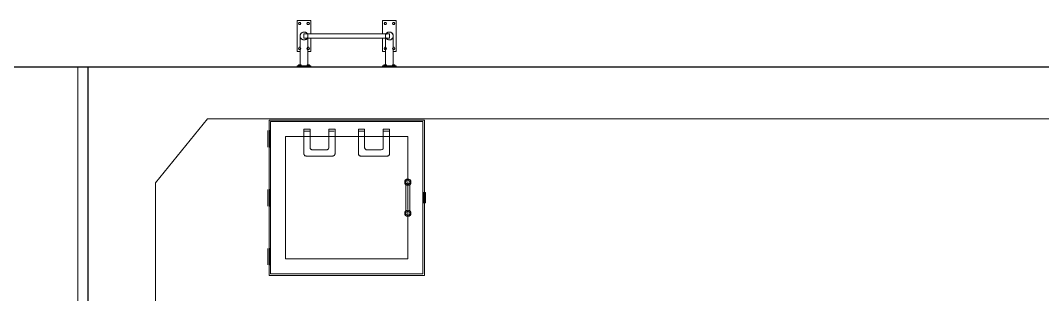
# Model space of a CAD drawing. Header units: millimetres. Extents: x 35540 to 832230, y -10956 to 416550.
# Drawn here: x 81822 to 86756, y 20358 to 21682 of the extents above; entities that cross this region are included whole.
import ezdxf

# ---------------------------------------------------------------- set-up
doc = ezdxf.new("R2010")
doc.units = ezdxf.units.MM
for name, color, linetype, lineweight in [('A-AREA-BNDY', 1, 'Continuous', 18), ('A-FLOR', 192, 'Continuous', 5), ('A-WALL', 113, 'Continuous', 5), ('I-FURN', 30, 'Continuous', 5)]:
    doc.layers.add(name, color=color, linetype=linetype, lineweight=lineweight)

# ---------------------------------------------------------------- blocks, each defined once
blk = doc.blocks.new('Walls 1 - Walls 1-3032194-G_F U_F_A_')
at = {"layer": 'A-WALL', "lineweight": 18}
for p, q in [((83158.3, 21457.5), (82149.3, 21457.5)), ((82149.3, 21457.5), (82149.3, 16147.5)), ((83172.4, 21457.5), (83158.3, 21457.5)), ((83223.3, 21457.5), (83209.1, 21457.5)), ((83570.3, 21457.5), (83223.3, 21457.5)), ((83584.4, 21457.5), (83570.3, 21457.5)), ((83635.3, 21457.5), (83621.1, 21457.5)), ((91689.3, 21457.5), (83635.3, 21457.5)), ((82474.3, 20897.5), (82724.3, 21207.5)), ((91214.3, 21207.5), (82724.3, 21207.5)), ((82474.3, 16647.5), (82474.3, 20897.5))]:
    blk.add_line(p, q, dxfattribs=at)
blk = doc.blocks.new('Walls 2 - Walls 2-3045088-G_F U_F_A_')
at = {"layer": 'A-WALL', "lineweight": 18}
for p in [(79039.3, 21457.5), (82099.3, 16147.5)]:
    blk.add_line(p, (82099.3, 21457.5), dxfattribs=at)
blk = doc.blocks.new('DLN_ Water Tank Cat Ladder_Low - DLN_ Water Tank Cat Ladder_Low-15029793-G_F U_F_A_')
at = {"layer": 'I-FURN'}
for p, q in [((-238.5, 225), (-238.5, 75)), ((-173.5, 225), (-238.5, 225)), ((-238.5, 225), (-173.5, 225)), ((-238.5, 75), (-238.5, 225)), ((-229.7, 215), (-232.6, 210)), ((-232.6, 210), (-229.7, 215)), ((-232.6, 210), (-229.7, 205)), ((-229.7, 205), (-232.6, 210)), ((-223.9, 215), (-229.7, 215)), ((-229.7, 215), (-223.9, 215)), ((-229.7, 205), (-223.9, 205)), ((-223.9, 205), (-229.7, 205)), ((-221, 210), (-223.9, 215)), ((-223.9, 215), (-221, 210)), ((-223.9, 205), (-221, 210)), ((-221, 210), (-223.9, 205)), ((-189.1, 215), (-192, 210)), ((-192, 210), (-189.1, 215)), ((-192, 210), (-189.1, 205)), ((-189.1, 205), (-192, 210)), ((-183.3, 215), (-189.1, 215)), ((-189.1, 215), (-183.3, 215)), ((-189.1, 205), (-183.3, 205)), ((-183.3, 205), (-189.1, 205)), ((-180.4, 210), (-183.3, 215)), ((-183.3, 215), (-180.4, 210)), ((-183.3, 205), (-180.4, 210)), ((-180.4, 210), (-183.3, 205)), ((-173.5, 158.5), (-173.5, 225)), ((-173.5, 225), (-173.5, 158.5)), ((173.5, 225), (173.5, 158.7)), ((238.5, 225), (173.5, 225)), ((173.5, 225), (238.5, 225)), ((173.5, 158.7), (173.5, 225)), ((183.3, 215), (180.4, 210)), ((180.4, 210), (183.3, 215)), ((180.4, 210), (183.3, 205)), ((183.3, 205), (180.4, 210)), ((189.1, 215), (183.3, 215)), ((183.3, 215), (189.1, 215)), ((183.3, 205), (189.1, 205)), ((189.1, 205), (183.3, 205)), ((192, 210), (189.1, 215)), ((189.1, 215), (192, 210)), ((189.1, 205), (192, 210)), ((192, 210), (189.1, 205)), ((223.9, 215), (221, 210)), ((221, 210), (223.9, 215)), ((221, 210), (223.9, 205)), ((223.9, 205), (221, 210)), ((229.7, 215), (223.9, 215)), ((223.9, 215), (229.7, 215)), ((223.9, 205), (229.7, 205)), ((229.7, 205), (223.9, 205)), ((232.6, 210), (229.7, 215)), ((229.7, 215), (232.6, 210)), ((229.7, 205), (232.6, 210)), ((232.6, 210), (229.7, 205)), ((238.5, 75), (238.5, 225)), ((238.5, 225), (238.5, 75)), ((206.5, 160), (-206.5, 160)), ((-206.5, 140), (-206.5, 160)), ((-206.5, 160), (-206.5, 157.1)), ((200.7, 160), (-206.5, 160)), ((-206.5, 152.6), (-206.5, 160)), ((-206.5, 160), (-206.5, 140)), ((200.7, 160), (-206.5, 160)), ((-206.5, 140), (-206.5, 160)), ((-206.5, 160), (-206.5, 159.7)), ((200.7, 160), (-206.5, 160)), ((-206.5, 147.4), (-206.5, 160)), ((-206.5, 160), (-206.5, 159.7)), ((200.7, 160), (-206.5, 160)), ((-206.5, 159.7), (-206.5, 160)), ((-206.5, 160), (-206.5, 159.7)), ((200.7, 160), (-206.5, 160)), ((-206.5, 159.7), (-206.5, 160)), ((-206.5, 160), (-206.5, 157.1)), ((200.7, 160), (-206.5, 160)), ((-206.5, 150), (-206.5, 160)), ((-206.5, 160), (-206.5, 140)), ((200.7, 160), (-206.5, 160)), ((-206.5, 147.4), (-206.5, 160)), ((-206.5, 160), (-206.5, 159.7)), ((200.7, 160), (-206.5, 160)), ((-206.5, 158.7), (-206.5, 160)), ((-206.5, 160), (-206.5, 147.4)), ((200.7, 160), (-206.5, 160)), ((-206.5, 140), (-206.5, 160)), ((-206.5, 160), (-206.5, 150)), ((-206.5, 159.7), (-206.5, 157.1)), ((-206.5, 159.7), (-206.5, 158.7)), ((-206.5, 158.7), (-206.5, 159.7)), ((-206.5, 159.7), (-206.5, 158.7)), ((-206.5, 155), (-206.5, 159.7)), ((-206.5, 159.7), (-206.5, 157.1)), ((-206.5, 158.7), (-206.5, 157.1)), ((-206.5, 157.1), (-206.5, 158.7)), ((-206.5, 158.7), (-206.5, 157.1)), ((-206.5, 152.6), (-206.5, 158.7)), ((-206.5, 157.1), (-206.5, 155)), ((-206.5, 157.1), (-206.5, 155)), ((-206.5, 157.1), (-206.5, 140)), ((-206.5, 155), (-206.5, 157.1)), ((-206.5, 157.1), (-206.5, 140)), ((-206.5, 157.1), (-206.5, 155)), ((-206.5, 157.1), (-206.5, 152.6)), ((-206.5, 155), (-206.5, 141.3)), ((-206.5, 155), (-206.5, 152.6)), ((-206.5, 152.6), (-206.5, 155)), ((-206.5, 145), (-206.5, 155)), ((-206.5, 155), (-206.5, 150)), ((-206.5, 140.3), (-206.5, 152.6)), ((-206.5, 152.6), (-206.5, 150)), ((-206.5, 147.4), (-206.5, 152.6)), ((-206.5, 152.6), (-206.5, 145)), ((-206.5, 150), (-206.5, 152.6)), ((-206.5, 150), (-206.5, 147.4)), ((-206.5, 150), (-206.5, 142.9)), ((-206.5, 147.4), (-206.5, 150)), ((-206.5, 147.4), (-206.5, 150)), ((-206.5, 150), (-206.5, 142.9)), ((206.5, 160), (200.7, 160)), ((206.5, 160), (200.7, 160)), ((206.5, 160), (200.7, 160)), ((206.5, 160), (200.7, 160)), ((206.5, 160), (200.7, 160)), ((206.5, 160), (200.7, 160)), ((206.5, 160), (200.7, 160)), ((206.5, 160), (200.7, 160)), ((206.5, 160), (200.7, 160)), ((206.5, 140), (206.5, 160)), ((206.5, 160), (206.5, 140)), ((206.5, 140), (206.5, 160)), ((206.5, 160), (206.5, 140)), ((206.5, 159.7), (206.5, 160)), ((206.5, 160), (206.5, 140)), ((206.5, 158.7), (206.5, 160)), ((206.5, 160), (206.5, 159.7)), ((206.5, 158.7), (206.5, 160)), ((206.5, 160), (206.5, 159.7)), ((206.5, 157.1), (206.5, 160)), ((206.5, 160), (206.5, 158.7)), ((206.5, 140), (206.5, 160)), ((206.5, 160), (206.5, 152.6)), ((206.5, 155), (206.5, 160)), ((206.5, 160), (206.5, 140)), ((206.5, 159.7), (206.5, 160)), ((206.5, 160), (206.5, 157.1)), ((206.5, 142.9), (206.5, 160)), ((206.5, 160), (206.5, 150)), ((206.5, 158.7), (206.5, 159.7)), ((206.5, 159.7), (206.5, 158.7)), ((206.5, 159.7), (206.5, 158.7)), ((206.5, 158.7), (206.5, 159.7)), ((206.5, 157.1), (206.5, 158.7)), ((206.5, 157.1), (206.5, 158.7)), ((206.5, 158.7), (206.5, 157.1)), ((206.5, 140), (206.5, 158.7)), ((206.5, 158.7), (206.5, 157.1)), ((206.5, 158.7), (206.5, 157.1)), ((206.5, 157.1), (206.5, 158.7)), ((206.5, 155), (206.5, 157.1)), ((206.5, 155), (206.5, 157.1)), ((206.5, 157.1), (206.5, 152.6)), ((206.5, 157.1), (206.5, 155)), ((206.5, 155), (206.5, 157.1)), ((206.5, 157.1), (206.5, 155)), ((206.5, 155), (206.5, 157.1)), ((206.5, 157.1), (206.5, 150)), ((206.5, 152.6), (206.5, 155)), ((206.5, 152.6), (206.5, 155)), ((206.5, 155), (206.5, 152.6)), ((206.5, 150), (206.5, 155)), ((206.5, 155), (206.5, 145)), ((206.5, 152.6), (206.5, 155)), ((206.5, 152.6), (206.5, 155)), ((206.5, 150), (206.5, 152.6)), ((206.5, 150), (206.5, 152.6)), ((206.5, 152.6), (206.5, 147.4)), ((206.5, 152.6), (206.5, 150)), ((206.5, 152.6), (206.5, 150)), ((206.5, 141.3), (206.5, 152.6)), ((206.5, 145), (206.5, 152.6)), ((206.5, 140), (206.5, 150)), ((206.5, 147.4), (206.5, 150)), ((206.5, 150), (206.5, 147.4)), ((206.5, 140), (206.5, 150)), ((206.5, 150), (206.5, 147.4)), ((206.5, 150), (206.5, 147.4)), ((206.5, 150), (206.5, 140)), ((-206.5, 147.4), (-206.5, 145)), ((-206.5, 142.9), (-206.5, 147.4)), ((-206.5, 142.9), (-206.5, 147.4)), ((-206.5, 140), (-206.5, 147.4)), ((-206.5, 142.9), (-206.5, 147.4)), ((-206.5, 145), (-206.5, 147.4)), ((-206.5, 147.4), (-206.5, 140)), ((-206.5, 145), (-206.5, 142.9)), ((-206.5, 142.9), (-206.5, 145)), ((-206.5, 145), (-206.5, 141.3)), ((-206.5, 142.9), (-206.5, 145)), ((-206.5, 142.9), (-206.5, 141.3)), ((-206.5, 140.3), (-206.5, 142.9)), ((-206.5, 140.3), (-206.5, 142.9)), ((-206.5, 141.3), (-206.5, 142.9)), ((-206.5, 142.9), (-206.5, 140)), ((-206.5, 141.3), (-206.5, 142.9)), ((-206.5, 141.3), (-206.5, 142.9)), ((-206.5, 142.9), (-206.5, 140.3)), ((-206.5, 141.3), (-206.5, 140)), ((-206.5, 141.3), (-206.5, 140.3)), ((-206.5, 140), (-206.5, 141.3)), ((-206.5, 140.3), (-206.5, 141.3)), ((-206.5, 141.3), (-206.5, 140)), ((-206.5, 140), (-206.5, 141.3)), ((-206.5, 140), (-206.5, 140.3)), ((-206.5, 140.3), (-206.5, 140)), ((-206.5, 140), (-206.5, 140.3)), ((-206.5, 140), (-206.5, 140.3)), ((-206.5, 140), (-206.5, 140.3)), ((-206.5, 140.3), (-206.5, 140)), ((-206.5, 140), (206.5, 140)), ((-206.5, 140), (206.5, 140)), ((-206.5, 140), (206.5, 140)), ((-206.5, 140), (206.5, 140)), ((-206.5, 140), (206.5, 140)), ((-206.5, 140), (206.5, 140)), ((-206.5, 140), (206.5, 140)), ((-206.5, 140), (206.5, 140)), ((-206.5, 140), (206.5, 140)), ((-206.5, 140), (206.5, 140)), ((-173.5, 75), (-173.5, 141.5)), ((-173.5, 141.5), (-173.5, 75)), ((173.5, 141.3), (173.5, 75)), ((173.5, 75), (173.5, 141.3)), ((206.5, 145), (206.5, 147.4)), ((206.5, 147.4), (206.5, 142.9)), ((206.5, 147.4), (206.5, 145)), ((206.5, 147.4), (206.5, 140)), ((206.5, 147.4), (206.5, 145)), ((206.5, 142.9), (206.5, 145)), ((206.5, 145), (206.5, 140.3)), ((206.5, 145), (206.5, 140)), ((206.5, 141.3), (206.5, 145)), ((206.5, 145), (206.5, 142.9)), ((206.5, 141.3), (206.5, 142.9)), ((206.5, 142.9), (206.5, 140.3)), ((206.5, 142.9), (206.5, 141.3)), ((206.5, 141.3), (206.5, 142.9)), ((206.5, 140), (206.5, 141.3)), ((206.5, 140), (206.5, 141.3)), ((206.5, 140.3), (206.5, 141.3)), ((206.5, 141.3), (206.5, 140)), ((206.5, 140), (206.5, 141.3)), ((206.5, 140.3), (206.5, 140)), ((206.5, 140.3), (206.5, 140)), ((206.5, 140), (206.5, 140.3)), ((-238.5, 75), (-224.4, 75)), ((-224.4, 75), (-238.5, 75)), ((-229.7, 95), (-232.6, 90)), ((-232.6, 90), (-229.7, 95)), ((-232.6, 90), (-229.7, 85)), ((-229.7, 85), (-232.6, 90)), ((-223.9, 95), (-229.7, 95)), ((-229.7, 95), (-223.9, 95)), ((-229.7, 85), (-223.9, 85)), ((-223.9, 85), (-229.7, 85)), ((-225, 75), (-225, 6)), ((-221, 90), (-223.9, 95)), ((-223.9, 95), (-221, 90)), ((-223.9, 85), (-221, 90)), ((-221, 90), (-223.9, 85)), ((-189.1, 95), (-192, 90)), ((-192, 90), (-189.1, 95)), ((-192, 90), (-189.1, 85)), ((-189.1, 85), (-192, 90)), ((-183.3, 95), (-189.1, 95)), ((-189.1, 95), (-183.3, 95)), ((-189.1, 85), (-183.3, 85)), ((-183.3, 85), (-189.1, 85)), ((-187.6, 75), (-173.5, 75)), ((-173.5, 75), (-187.6, 75)), ((-187, 6), (-187, 75)), ((-180.4, 90), (-183.3, 95)), ((-183.3, 95), (-180.4, 90)), ((-183.3, 85), (-180.4, 90)), ((-180.4, 90), (-183.3, 85)), ((173.5, 75), (187.6, 75)), ((187.6, 75), (173.5, 75)), ((183.3, 95), (180.4, 90)), ((180.4, 90), (183.3, 95)), ((180.4, 90), (183.3, 85)), ((183.3, 85), (180.4, 90)), ((189.1, 95), (183.3, 95)), ((183.3, 95), (189.1, 95)), ((183.3, 85), (189.1, 85)), ((189.1, 85), (183.3, 85)), ((187, 75), (187, 6)), ((192, 90), (189.1, 95)), ((189.1, 95), (192, 90)), ((189.1, 85), (192, 90)), ((192, 90), (189.1, 85)), ((223.9, 95), (221, 90)), ((221, 90), (223.9, 95)), ((221, 90), (223.9, 85)), ((223.9, 85), (221, 90)), ((229.7, 95), (223.9, 95)), ((223.9, 95), (229.7, 95)), ((223.9, 85), (229.7, 85)), ((229.7, 85), (223.9, 85)), ((224.4, 75), (238.5, 75)), ((238.5, 75), (224.4, 75)), ((225, 6), (225, 75)), ((232.6, 90), (229.7, 95)), ((229.7, 95), (232.6, 90)), ((229.7, 85), (232.6, 90)), ((232.6, 90), (229.7, 85)), ((-224.2, 6), (-238.5, 6)), ((-238.5, 6), (-173.5, 6)), ((-238.5, 6), (-238.5, 0)), ((-238.5, 6), (-238.5, 0)), ((-173.5, 0), (-238.5, 0)), ((-238.5, 0), (-224.4, 0)), ((-229.2, 10), (-232.1, 10)), ((-232.1, 10), (-229.2, 10)), ((-229.2, 10), (-232.1, 10)), ((-232.1, 10), (-229.2, 10)), ((-232.1, 6), (-232.1, 10)), ((-232.1, 6), (-232.1, 10)), ((-229.2, 6), (-232.1, 6)), ((-232.1, 6), (-229.2, 6)), ((-229.2, 6), (-232.1, 6)), ((-232.1, 6), (-229.2, 6)), ((-223.4, 10), (-229.2, 10)), ((-229.2, 10), (-223.4, 10)), ((-223.4, 10), (-229.2, 10)), ((-229.2, 10), (-223.4, 10)), ((-229.2, 6), (-229.2, 10)), ((-229.2, 6), (-229.2, 10)), ((-229.2, 6), (-229.2, 10)), ((-229.2, 6), (-229.2, 10)), ((-223.4, 6), (-229.2, 6)), ((-229.2, 6), (-223.4, 6)), ((-223.4, 6), (-229.2, 6)), ((-229.2, 6), (-223.4, 6)), ((-225, 6), (-224.4, 6)), ((-187, 6), (-225, 6)), ((-225, 6), (-225, 0)), ((-225, 0), (-187, 0)), ((-224.4, 0), (-225, 0)), ((-224.4, 6), (-210.9, 6)), ((-222.5, 0), (-224.4, 0)), ((-224.4, 0), (-222.5, 0)), ((-206, 0), (-224.4, 0)), ((-223.4, 10), (-220.5, 10)), ((-220.5, 10), (-223.4, 10)), ((-223.4, 10), (-220.5, 10)), ((-220.5, 10), (-223.4, 10)), ((-223.4, 10), (-223.4, 6)), ((-223.4, 6), (-223.4, 10)), ((-223.4, 10), (-223.4, 6)), ((-223.4, 6), (-223.4, 10)), ((-223.4, 6), (-220.5, 6)), ((-220.5, 6), (-223.4, 6)), ((-223.4, 6), (-220.5, 6)), ((-220.5, 6), (-223.4, 6)), ((-219.4, 0), (-222.5, 0)), ((-222.5, 0), (-219.4, 0)), ((-220.5, 6), (-220.5, 10)), ((-220.5, 6), (-220.5, 10)), ((-206, 0), (-219.4, 0)), ((-219.4, 0), (-215.5, 0)), ((-215.5, 0), (-210.9, 0)), ((-210.9, 6), (-187.6, 6)), ((-210.9, 0), (-206, 0)), ((-192.6, 0), (-206, 0)), ((-206, 0), (-196.5, 0)), ((-187.6, 0), (-206, 0)), ((-196.5, 0), (-189.5, 0)), ((-189.5, 0), (-192.6, 0)), ((-188.6, 10), (-191.5, 10)), ((-191.5, 10), (-188.6, 10)), ((-188.6, 10), (-191.5, 10)), ((-191.5, 10), (-188.6, 10)), ((-191.5, 6), (-191.5, 10)), ((-191.5, 6), (-191.5, 10)), ((-188.6, 6), (-191.5, 6)), ((-191.5, 6), (-188.6, 6)), ((-188.6, 6), (-191.5, 6)), ((-191.5, 6), (-188.6, 6)), ((-187.6, 0), (-189.5, 0)), ((-189.5, 0), (-187.6, 0)), ((-188.6, 10), (-182.8, 10)), ((-182.8, 10), (-188.6, 10)), ((-188.6, 10), (-182.8, 10)), ((-182.8, 10), (-188.6, 10)), ((-188.6, 10), (-188.6, 6)), ((-188.6, 6), (-188.6, 10)), ((-188.6, 10), (-188.6, 6)), ((-188.6, 6), (-188.6, 10)), ((-188.6, 6), (-182.8, 6)), ((-182.8, 6), (-188.6, 6)), ((-188.6, 6), (-182.8, 6)), ((-182.8, 6), (-188.6, 6)), ((-187.6, 6), (-187, 6)), ((-173.5, 6), (-187.6, 6)), ((-187, 0), (-187.6, 0)), ((-187.6, 0), (-173.5, 0)), ((-187, 0), (-187, 6)), ((-182.8, 10), (-179.9, 10)), ((-179.9, 10), (-182.8, 10)), ((-182.8, 10), (-179.9, 10)), ((-179.9, 10), (-182.8, 10)), ((-182.8, 6), (-182.8, 10)), ((-182.8, 6), (-182.8, 10)), ((-182.8, 6), (-182.8, 10)), ((-182.8, 6), (-182.8, 10)), ((-182.8, 6), (-179.9, 6)), ((-179.9, 6), (-182.8, 6)), ((-182.8, 6), (-179.9, 6)), ((-179.9, 6), (-182.8, 6)), ((-179.9, 6), (-179.9, 10)), ((-179.9, 6), (-179.9, 10)), ((-173.5, 0), (-173.5, 6)), ((-173.5, 6), (-173.5, 0)), ((187.8, 6), (173.5, 6)), ((173.5, 6), (238.5, 6)), ((173.5, 6), (173.5, 0)), ((173.5, 6), (173.5, 0)), ((238.5, 0), (173.5, 0)), ((173.5, 0), (187.6, 0)), ((182.8, 10), (179.9, 10)), ((179.9, 10), (182.8, 10)), ((182.8, 10), (179.9, 10)), ((179.9, 10), (182.8, 10)), ((179.9, 10), (179.9, 6)), ((179.9, 10), (179.9, 6)), ((182.8, 6), (179.9, 6)), ((179.9, 6), (182.8, 6)), ((182.8, 6), (179.9, 6)), ((179.9, 6), (182.8, 6)), ((188.6, 10), (182.8, 10)), ((182.8, 10), (188.6, 10)), ((188.6, 10), (182.8, 10)), ((182.8, 10), (188.6, 10)), ((182.8, 10), (182.8, 6)), ((182.8, 10), (182.8, 6)), ((182.8, 10), (182.8, 6)), ((182.8, 10), (182.8, 6)), ((188.6, 6), (182.8, 6)), ((182.8, 6), (188.6, 6)), ((188.6, 6), (182.8, 6)), ((182.8, 6), (188.6, 6)), ((187, 6), (187.6, 6)), ((225, 6), (187, 6)), ((187, 6), (187, 0)), ((187, 0), (225, 0)), ((187.6, 0), (187, 0)), ((187.6, 6), (210.9, 6)), ((189.5, 0), (187.6, 0)), ((187.6, 0), (201.1, 0)), ((206, 0), (187.6, 0)), ((188.6, 10), (191.5, 10)), ((191.5, 10), (188.6, 10)), ((188.6, 10), (191.5, 10)), ((191.5, 10), (188.6, 10)), ((188.6, 10), (188.6, 6)), ((188.6, 6), (188.6, 10)), ((188.6, 10), (188.6, 6)), ((188.6, 6), (188.6, 10)), ((188.6, 6), (191.5, 6)), ((191.5, 6), (188.6, 6)), ((188.6, 6), (191.5, 6)), ((191.5, 6), (188.6, 6)), ((219.4, 0), (189.5, 0)), ((191.5, 10), (191.5, 6)), ((191.5, 10), (191.5, 6)), ((201.1, 0), (206, 0)), ((206, 0), (224.4, 0)), ((224.4, 0), (206, 0)), ((210.9, 6), (222.5, 6)), ((224.4, 0), (219.4, 0)), ((223.4, 10), (220.5, 10)), ((220.5, 10), (223.4, 10)), ((223.4, 10), (220.5, 10)), ((220.5, 10), (223.4, 10)), ((220.5, 10), (220.5, 6)), ((220.5, 10), (220.5, 6)), ((223.4, 6), (220.5, 6)), ((220.5, 6), (223.4, 6)), ((223.4, 6), (220.5, 6)), ((220.5, 6), (223.4, 6)), ((222.5, 6), (224.4, 6)), ((223.4, 10), (229.2, 10)), ((229.2, 10), (223.4, 10)), ((223.4, 10), (229.2, 10)), ((229.2, 10), (223.4, 10)), ((223.4, 10), (223.4, 6)), ((223.4, 6), (223.4, 10)), ((223.4, 10), (223.4, 6)), ((223.4, 6), (223.4, 10)), ((223.4, 6), (229.2, 6)), ((229.2, 6), (223.4, 6)), ((223.4, 6), (229.2, 6)), ((229.2, 6), (223.4, 6)), ((224.4, 6), (225, 6)), ((238.5, 6), (224.4, 6)), ((225, 0), (224.4, 0)), ((224.4, 0), (238.5, 0)), ((225, 0), (225, 6)), ((229.2, 10), (232.1, 10)), ((232.1, 10), (229.2, 10)), ((229.2, 10), (232.1, 10)), ((232.1, 10), (229.2, 10)), ((229.2, 10), (229.2, 6)), ((229.2, 10), (229.2, 6)), ((229.2, 10), (229.2, 6)), ((229.2, 10), (229.2, 6)), ((229.2, 6), (232.1, 6)), ((232.1, 6), (229.2, 6)), ((229.2, 6), (232.1, 6)), ((232.1, 6), (229.2, 6)), ((232.1, 10), (232.1, 6)), ((232.1, 10), (232.1, 6)), ((238.5, 0), (238.5, 6)), ((238.5, 6), (238.5, 0)), ((-375, -1006.5), (-375, -256.5)), ((-375, -256.5), (-375, -1006.5)), ((-375, -256.5), (375, -256.5)), ((-375, -256.5), (375, -256.5)), ((-375, -1006.5), (-375, -256.5)), ((375, -256.5), (-375, -256.5)), ((-375, -256.5), (-375, -1006.5)), ((375, -256.5), (-375, -256.5)), ((-368.2, -999.7), (-368.2, -263.3)), ((-368.2, -263.3), (368.2, -263.3)), ((-368.2, -999.7), (-368.2, -263.3)), ((368.2, -263.3), (-368.2, -263.3)), ((368.2, -263.3), (368.2, -999.7)), ((368.2, -263.3), (368.2, -999.7)), ((375, -256.5), (375, -606.5)), ((375, -606.5), (375, -256.5)), ((375, -256.5), (375, -606.5)), ((375, -606.5), (375, -256.5)), ((-380, -306.5), (-380, -386.5)), ((-375, -306.5), (-370, -306.5)), ((-370, -306.5), (-375, -306.5)), ((-375, -386.5), (-375, -306.5)), ((-375, -306.5), (-375, -386.5)), ((-370, -386.5), (-370, -306.5)), ((-370, -306.5), (-370, -386.5)), ((-295, -336.5), (-295, -926.5)), ((295, -336.5), (-295, -336.5)), ((-295, -336.5), (-295, -926.5)), ((295, -336.5), (-295, -336.5)), ((-295, -926.5), (-295, -336.5)), ((-295, -336.5), (295, -336.5)), ((-295, -336.5), (-295, -926.5)), ((295, -336.5), (-295, -336.5)), ((-176.5, -300), (-206.5, -300)), ((-206.5, -300), (-206.5, -335.6)), ((-206.5, -300), (-206.5, -310)), ((-176.5, -300), (-206.5, -300)), ((-176.5, -300), (-206.5, -300)), ((-206.5, -300), (-206.5, -335.6)), ((-206.5, -300), (-206.5, -310)), ((-176.5, -300), (-206.5, -300)), ((-176.5, -300), (-206.5, -300)), ((-206.5, -300), (-206.5, -335.6)), ((-206.5, -300), (-206.5, -310)), ((-176.5, -300), (-206.5, -300)), ((-176.5, -300), (-206.5, -300)), ((-206.5, -300), (-206.5, -335.6)), ((-206.5, -300), (-206.5, -310)), ((-176.5, -300), (-206.5, -300)), ((-176.5, -300), (-206.5, -300)), ((-206.5, -300), (-206.5, -335.6)), ((-206.5, -300), (-206.5, -310)), ((-176.5, -300), (-206.5, -300)), ((-206.5, -310), (-206.5, -310.3)), ((-206.5, -310), (-206.5, -310.3)), ((-206.5, -310), (-206.5, -310.3)), ((-206.5, -310), (-206.5, -310.3)), ((-206.5, -310), (-206.5, -310.3)), ((-206.5, -310.3), (-206.5, -311.3)), ((-206.5, -310.3), (-206.5, -311.3)), ((-206.5, -310.3), (-206.5, -311.3)), ((-206.5, -310.3), (-206.5, -311.3)), ((-206.5, -310.3), (-206.5, -317.4)), ((-206.5, -311.3), (-206.5, -312.9)), ((-206.5, -311.3), (-206.5, -312.9)), ((-206.5, -311.3), (-206.5, -312.9)), ((-206.5, -311.3), (-206.5, -312.9)), ((-206.5, -312.9), (-206.5, -315)), ((-206.5, -312.9), (-206.5, -315)), ((-206.5, -312.9), (-206.5, -315)), ((-206.5, -312.9), (-206.5, -315)), ((-206.5, -315), (-206.5, -317.4)), ((-206.5, -315), (-206.5, -317.4)), ((-206.5, -315), (-206.5, -317.4)), ((-206.5, -315), (-206.5, -320)), ((-206.5, -317.4), (-206.5, -320)), ((-206.5, -317.4), (-206.5, -320)), ((-206.5, -317.4), (-206.5, -320)), ((-206.5, -317.4), (-206.5, -320)), ((-206.5, -335.6), (-206.5, -320)), ((-206.5, -335.6), (-206.5, -320)), ((-206.5, -335.6), (-206.5, -320)), ((-206.5, -335.6), (-206.5, -320)), ((-206.5, -335.6), (-206.5, -320)), ((-206.5, -336.5), (-206.5, -420)), ((-206.5, -420), (-206.5, -336.5)), ((-206.5, -336.5), (-206.5, -420)), ((-206.5, -420), (-206.5, -336.5)), ((-206.5, -336.5), (-206.5, -420)), ((-206.5, -420), (-206.5, -336.5)), ((-206.5, -336.5), (-206.5, -420)), ((-206.5, -420), (-206.5, -336.5)), ((-206.5, -336.5), (-206.5, -420)), ((-206.5, -420), (-206.5, -336.5)), ((-176.5, -310), (-203.2, -310)), ((-176.5, -310), (-203.2, -310)), ((-176.5, -310), (-203.2, -310)), ((-176.5, -310), (-203.2, -310)), ((-176.5, -310), (-203.2, -310)), ((-176.5, -335.6), (-176.5, -300)), ((-176.5, -310), (-176.5, -300)), ((-176.5, -335.6), (-176.5, -300)), ((-176.5, -310), (-176.5, -300)), ((-176.5, -335.6), (-176.5, -300)), ((-176.5, -310), (-176.5, -300)), ((-176.5, -335.6), (-176.5, -300)), ((-176.5, -310), (-176.5, -300)), ((-176.5, -335.6), (-176.5, -300)), ((-176.5, -310), (-176.5, -300)), ((-176.5, -310.3), (-176.5, -310)), ((-176.5, -310.3), (-176.5, -310)), ((-176.5, -310.3), (-176.5, -310)), ((-176.5, -310.3), (-176.5, -310)), ((-176.5, -310.3), (-176.5, -310)), ((-176.5, -311.3), (-176.5, -310.3)), ((-176.5, -311.3), (-176.5, -310.3)), ((-176.5, -311.3), (-176.5, -310.3)), ((-176.5, -311.3), (-176.5, -310.3)), ((-176.5, -311.3), (-176.5, -310.3)), ((-176.5, -312.9), (-176.5, -311.3)), ((-176.5, -315), (-176.5, -311.3)), ((-176.5, -315), (-176.5, -311.3)), ((-176.5, -312.9), (-176.5, -311.3)), ((-176.5, -315), (-176.5, -311.3)), ((-176.5, -315), (-176.5, -312.9)), ((-176.5, -315), (-176.5, -312.9)), ((-176.5, -317.4), (-176.5, -315)), ((-176.5, -317.4), (-176.5, -315)), ((-176.5, -317.4), (-176.5, -315)), ((-176.5, -320), (-176.5, -315)), ((-176.5, -320), (-176.5, -315)), ((-176.5, -320), (-176.5, -317.4)), ((-176.5, -320), (-176.5, -317.4)), ((-176.5, -320), (-176.5, -317.4)), ((-176.5, -320), (-176.5, -335.6)), ((-176.5, -320), (-176.5, -335.6)), ((-176.5, -320), (-176.5, -335.6)), ((-176.5, -320), (-176.5, -335.6)), ((-176.5, -320), (-176.5, -335.6)), ((-176.5, -390), (-176.5, -336.5)), ((-176.5, -336.5), (-176.5, -390)), ((-176.5, -390), (-176.5, -336.5)), ((-176.5, -336.5), (-176.5, -390)), ((-176.5, -390), (-176.5, -336.5)), ((-176.5, -336.5), (-176.5, -390)), ((-176.5, -390), (-176.5, -336.5)), ((-176.5, -336.5), (-176.5, -390)), ((-176.5, -390), (-176.5, -336.5)), ((-176.5, -336.5), (-176.5, -390)), ((-56.5, -300), (-86.5, -300)), ((-86.5, -300), (-86.5, -335.6)), ((-86.5, -300), (-86.5, -310)), ((-56.5, -300), (-86.5, -300)), ((-56.5, -300), (-86.5, -300)), ((-86.5, -300), (-86.5, -335.6)), ((-86.5, -300), (-86.5, -310)), ((-56.5, -300), (-86.5, -300)), ((-56.5, -300), (-86.5, -300)), ((-86.5, -300), (-86.5, -335.6)), ((-86.5, -300), (-86.5, -310)), ((-56.5, -300), (-86.5, -300)), ((-56.5, -300), (-86.5, -300)), ((-86.5, -300), (-86.5, -335.6)), ((-86.5, -300), (-86.5, -310)), ((-56.5, -300), (-86.5, -300)), ((-56.5, -300), (-86.5, -300)), ((-86.5, -300), (-86.5, -335.6)), ((-86.5, -300), (-86.5, -310)), ((-56.5, -300), (-86.5, -300)), ((-86.5, -310), (-86.5, -311.3)), ((-59.8, -310), (-86.5, -310)), ((-86.5, -310), (-86.5, -311.3)), ((-59.8, -310), (-86.5, -310)), ((-86.5, -310), (-86.5, -310.3)), ((-59.8, -310), (-86.5, -310)), ((-86.5, -310), (-86.5, -311.3)), ((-59.8, -310), (-86.5, -310)), ((-86.5, -310), (-86.5, -310.3)), ((-59.8, -310), (-86.5, -310)), ((-86.5, -310.3), (-86.5, -311.3)), ((-86.5, -310.3), (-86.5, -311.3)), ((-86.5, -311.3), (-86.5, -312.9)), ((-86.5, -311.3), (-86.5, -320)), ((-86.5, -311.3), (-86.5, -312.9)), ((-86.5, -311.3), (-86.5, -312.9)), ((-86.5, -311.3), (-86.5, -315)), ((-86.5, -312.9), (-86.5, -315)), ((-86.5, -312.9), (-86.5, -317.4)), ((-86.5, -312.9), (-86.5, -320)), ((-86.5, -315), (-86.5, -317.4)), ((-86.5, -315), (-86.5, -317.4)), ((-86.5, -317.4), (-86.5, -320)), ((-86.5, -317.4), (-86.5, -320)), ((-86.5, -317.4), (-86.5, -320)), ((-86.5, -335.6), (-86.5, -320)), ((-86.5, -335.6), (-86.5, -320)), ((-86.5, -335.6), (-86.5, -320)), ((-86.5, -335.6), (-86.5, -320)), ((-86.5, -335.6), (-86.5, -320)), ((-86.5, -336.5), (-86.5, -390)), ((-86.5, -390), (-86.5, -336.5)), ((-86.5, -336.5), (-86.5, -390)), ((-86.5, -390), (-86.5, -336.5)), ((-86.5, -336.5), (-86.5, -390)), ((-86.5, -390), (-86.5, -336.5)), ((-86.5, -336.5), (-86.5, -390)), ((-86.5, -390), (-86.5, -336.5)), ((-86.5, -336.5), (-86.5, -390)), ((-86.5, -390), (-86.5, -336.5)), ((-56.5, -335.6), (-56.5, -300)), ((-56.5, -310), (-56.5, -300)), ((-56.5, -335.6), (-56.5, -300)), ((-56.5, -310), (-56.5, -300)), ((-56.5, -335.6), (-56.5, -300)), ((-56.5, -310), (-56.5, -300)), ((-56.5, -335.6), (-56.5, -300)), ((-56.5, -310), (-56.5, -300)), ((-56.5, -335.6), (-56.5, -300)), ((-56.5, -310), (-56.5, -300)), ((-56.5, -310.3), (-56.5, -310)), ((-56.5, -310.3), (-56.5, -310)), ((-56.5, -312.9), (-56.5, -310)), ((-56.5, -310.3), (-56.5, -310)), ((-56.5, -310.3), (-56.5, -310)), ((-56.5, -311.3), (-56.5, -310.3)), ((-56.5, -311.3), (-56.5, -310.3)), ((-56.5, -320), (-56.5, -310.3)), ((-56.5, -311.3), (-56.5, -310.3)), ((-56.5, -312.9), (-56.5, -311.3)), ((-56.5, -320), (-56.5, -311.3)), ((-56.5, -312.9), (-56.5, -311.3)), ((-56.5, -315), (-56.5, -312.9)), ((-56.5, -320), (-56.5, -312.9)), ((-56.5, -315), (-56.5, -312.9)), ((-56.5, -317.4), (-56.5, -315)), ((-56.5, -320), (-56.5, -315)), ((-56.5, -320), (-56.5, -317.4)), ((-56.5, -320), (-56.5, -335.6)), ((-56.5, -320), (-56.5, -335.6)), ((-56.5, -320), (-56.5, -335.6)), ((-56.5, -320), (-56.5, -335.6)), ((-56.5, -320), (-56.5, -335.6)), ((-56.5, -420), (-56.5, -336.5)), ((-56.5, -336.5), (-56.5, -420)), ((-56.5, -420), (-56.5, -336.5)), ((-56.5, -336.5), (-56.5, -420)), ((-56.5, -420), (-56.5, -336.5)), ((-56.5, -336.5), (-56.5, -420)), ((-56.5, -420), (-56.5, -336.5)), ((-56.5, -336.5), (-56.5, -420)), ((-56.5, -420), (-56.5, -336.5)), ((-56.5, -336.5), (-56.5, -420)), ((86.5, -300), (56.5, -300)), ((56.5, -300), (56.5, -335.6)), ((56.5, -300), (56.5, -308)), ((86.5, -300), (56.5, -300)), ((86.5, -300), (56.5, -300)), ((56.5, -300), (56.5, -335.6)), ((56.5, -300), (56.5, -308)), ((86.5, -300), (56.5, -300)), ((86.5, -300), (56.5, -300)), ((56.5, -300), (56.5, -335.6)), ((56.5, -300), (56.5, -308)), ((86.5, -300), (56.5, -300)), ((86.5, -300), (56.5, -300)), ((56.5, -300), (56.5, -335.6)), ((56.5, -300), (56.5, -308)), ((86.5, -300), (56.5, -300)), ((86.5, -300), (56.5, -300)), ((56.5, -300), (56.5, -335.6)), ((56.5, -300), (56.5, -308)), ((86.5, -300), (56.5, -300)), ((56.5, -310), (56.5, -310.3)), ((56.5, -310), (56.5, -310.3)), ((56.5, -310), (56.5, -320)), ((56.5, -310), (56.5, -310.3)), ((56.5, -310), (56.5, -310.3)), ((56.5, -310.3), (56.5, -311.3)), ((56.5, -310.3), (56.5, -312.9)), ((56.5, -310.3), (56.5, -312.9)), ((56.5, -310.3), (56.5, -311.3)), ((56.5, -311.3), (56.5, -312.9)), ((56.5, -311.3), (56.5, -312.9)), ((56.5, -312.9), (56.5, -320)), ((56.5, -312.9), (56.5, -315)), ((56.5, -312.9), (56.5, -315)), ((56.5, -312.9), (56.5, -317.4)), ((56.5, -315), (56.5, -317.4)), ((56.5, -315), (56.5, -320)), ((56.5, -317.4), (56.5, -320)), ((56.5, -317.4), (56.5, -320)), ((56.5, -335.6), (56.5, -320)), ((56.5, -335.6), (56.5, -320)), ((56.5, -335.6), (56.5, -320)), ((56.5, -335.6), (56.5, -320)), ((56.5, -335.6), (56.5, -320)), ((56.5, -336.5), (56.5, -420)), ((56.5, -420), (56.5, -336.5)), ((56.5, -336.5), (56.5, -420)), ((56.5, -420), (56.5, -336.5)), ((56.5, -336.5), (56.5, -420)), ((56.5, -420), (56.5, -336.5)), ((56.5, -336.5), (56.5, -420)), ((56.5, -420), (56.5, -336.5)), ((56.5, -336.5), (56.5, -420)), ((56.5, -420), (56.5, -336.5)), ((86.5, -310), (59.8, -310)), ((86.5, -310), (59.8, -310)), ((86.5, -310), (59.8, -310)), ((86.5, -310), (59.8, -310)), ((86.5, -310), (59.8, -310)), ((86.5, -335.6), (86.5, -300)), ((86.5, -310), (86.5, -300)), ((86.5, -335.6), (86.5, -300)), ((86.5, -310), (86.5, -300)), ((86.5, -335.6), (86.5, -300)), ((86.5, -310), (86.5, -300)), ((86.5, -335.6), (86.5, -300)), ((86.5, -310), (86.5, -300)), ((86.5, -335.6), (86.5, -300)), ((86.5, -310), (86.5, -300)), ((86.5, -310.3), (86.5, -310)), ((86.5, -311.3), (86.5, -310)), ((86.5, -312.9), (86.5, -310)), ((86.5, -311.3), (86.5, -310)), ((86.5, -310.3), (86.5, -310)), ((86.5, -320), (86.5, -310.3)), ((86.5, -311.3), (86.5, -310.3)), ((86.5, -320), (86.5, -311.3)), ((86.5, -312.9), (86.5, -311.3)), ((86.5, -315), (86.5, -311.3)), ((86.5, -320), (86.5, -312.9)), ((86.5, -315), (86.5, -312.9)), ((86.5, -320), (86.5, -315)), ((86.5, -317.4), (86.5, -315)), ((86.5, -320), (86.5, -317.4)), ((86.5, -320), (86.5, -335.6)), ((86.5, -320), (86.5, -335.6)), ((86.5, -320), (86.5, -335.6)), ((86.5, -320), (86.5, -335.6)), ((86.5, -320), (86.5, -335.6)), ((86.5, -390), (86.5, -336.5)), ((86.5, -336.5), (86.5, -390)), ((86.5, -390), (86.5, -336.5)), ((86.5, -336.5), (86.5, -390)), ((86.5, -390), (86.5, -336.5)), ((86.5, -336.5), (86.5, -390)), ((86.5, -390), (86.5, -336.5)), ((86.5, -336.5), (86.5, -390)), ((86.5, -390), (86.5, -336.5)), ((86.5, -336.5), (86.5, -390)), ((206.5, -300), (176.5, -300)), ((176.5, -300), (176.5, -335.6)), ((176.5, -300), (176.5, -310)), ((206.5, -300), (176.5, -300)), ((206.5, -300), (176.5, -300)), ((176.5, -300), (176.5, -335.6)), ((176.5, -300), (176.5, -310)), ((206.5, -300), (176.5, -300)), ((206.5, -300), (176.5, -300)), ((176.5, -300), (176.5, -335.6)), ((176.5, -300), (176.5, -310)), ((206.5, -300), (176.5, -300)), ((206.5, -300), (176.5, -300)), ((176.5, -300), (176.5, -335.6)), ((176.5, -300), (176.5, -310)), ((206.5, -300), (176.5, -300)), ((206.5, -300), (176.5, -300)), ((176.5, -300), (176.5, -335.6)), ((176.5, -300), (176.5, -310)), ((206.5, -300), (176.5, -300)), ((176.5, -310), (176.5, -310.3)), ((206.5, -310), (176.5, -310)), ((176.5, -310), (176.5, -320)), ((206.5, -310), (176.5, -310)), ((176.5, -310), (176.5, -310.3)), ((206.5, -310), (176.5, -310)), ((176.5, -310), (176.5, -310.3)), ((206.5, -310), (176.5, -310)), ((176.5, -310), (176.5, -310.3)), ((206.5, -310), (176.5, -310)), ((176.5, -310.3), (176.5, -312.9)), ((176.5, -310.3), (176.5, -320)), ((176.5, -310.3), (176.5, -311.3)), ((176.5, -310.3), (176.5, -311.3)), ((176.5, -311.3), (176.5, -312.9)), ((176.5, -311.3), (176.5, -317.4)), ((176.5, -312.9), (176.5, -315)), ((176.5, -312.9), (176.5, -317.4)), ((176.5, -315), (176.5, -317.4)), ((176.5, -317.4), (176.5, -320)), ((176.5, -317.4), (176.5, -320)), ((176.5, -317.4), (176.5, -320)), ((176.5, -335.6), (176.5, -322.4)), ((176.5, -335.6), (176.5, -322.4)), ((176.5, -335.6), (176.5, -322.4)), ((176.5, -335.6), (176.5, -322.4)), ((176.5, -335.6), (176.5, -322.4)), ((176.5, -336.5), (176.5, -390)), ((176.5, -390), (176.5, -336.5)), ((176.5, -336.5), (176.5, -390)), ((176.5, -390), (176.5, -336.5)), ((176.5, -336.5), (176.5, -390)), ((176.5, -390), (176.5, -336.5)), ((176.5, -336.5), (176.5, -390)), ((176.5, -390), (176.5, -336.5)), ((176.5, -336.5), (176.5, -390)), ((176.5, -390), (176.5, -336.5)), ((206.5, -335.6), (206.5, -300)), ((206.5, -310), (206.5, -300)), ((206.5, -335.6), (206.5, -300)), ((206.5, -310), (206.5, -300)), ((206.5, -335.6), (206.5, -300)), ((206.5, -310), (206.5, -300)), ((206.5, -335.6), (206.5, -300)), ((206.5, -310), (206.5, -300)), ((206.5, -335.6), (206.5, -300)), ((206.5, -310), (206.5, -300)), ((206.5, -311.3), (206.5, -310)), ((206.5, -312.9), (206.5, -310)), ((206.5, -320), (206.5, -310)), ((206.5, -311.3), (206.5, -310)), ((206.5, -315), (206.5, -310)), ((206.5, -315), (206.5, -311.3)), ((206.5, -312.9), (206.5, -311.3)), ((206.5, -320), (206.5, -312.9)), ((206.5, -315), (206.5, -312.9)), ((206.5, -317.4), (206.5, -315)), ((206.5, -317.4), (206.5, -315)), ((206.5, -320), (206.5, -315)), ((206.5, -320), (206.5, -317.4)), ((206.5, -320), (206.5, -317.4)), ((206.5, -320), (206.5, -335.6)), ((206.5, -320), (206.5, -335.6)), ((206.5, -320), (206.5, -335.6)), ((206.5, -320), (206.5, -335.6)), ((206.5, -320), (206.5, -335.6)), ((206.5, -420), (206.5, -336.5)), ((206.5, -336.5), (206.5, -420)), ((206.5, -420), (206.5, -336.5)), ((206.5, -336.5), (206.5, -420)), ((206.5, -420), (206.5, -336.5)), ((206.5, -336.5), (206.5, -420)), ((206.5, -420), (206.5, -336.5)), ((206.5, -336.5), (206.5, -420)), ((206.5, -420), (206.5, -336.5)), ((206.5, -336.5), (206.5, -420)), ((295, -547.3), (295, -336.5)), ((295, -547.3), (295, -336.5)), ((295, -336.5), (295, -547.3)), ((295, -547.3), (295, -336.5)), ((-375, -386.5), (-370, -386.5)), ((-370, -386.5), (-375, -386.5)), ((-196.5, -430), (-66.5, -430)), ((-66.5, -430), (-196.5, -430)), ((-196.5, -430), (-66.5, -430)), ((-66.5, -430), (-196.5, -430)), ((-196.5, -430), (-66.5, -430)), ((-66.5, -430), (-196.5, -430)), ((-196.5, -430), (-66.5, -430)), ((-66.5, -430), (-196.5, -430)), ((-196.5, -430), (-66.5, -430)), ((-66.5, -430), (-196.5, -430)), ((-96.5, -400), (-166.5, -400)), ((-166.5, -400), (-96.5, -400)), ((-96.5, -400), (-166.5, -400)), ((-166.5, -400), (-96.5, -400)), ((-96.5, -400), (-166.5, -400)), ((-166.5, -400), (-96.5, -400)), ((-96.5, -400), (-166.5, -400)), ((-166.5, -400), (-96.5, -400)), ((-96.5, -400), (-166.5, -400)), ((-166.5, -400), (-96.5, -400)), ((66.5, -430), (196.5, -430)), ((196.5, -430), (66.5, -430)), ((66.5, -430), (196.5, -430)), ((196.5, -430), (66.5, -430)), ((66.5, -430), (196.5, -430)), ((196.5, -430), (66.5, -430)), ((66.5, -430), (196.5, -430)), ((196.5, -430), (66.5, -430)), ((66.5, -430), (196.5, -430)), ((196.5, -430), (66.5, -430)), ((166.5, -400), (96.5, -400)), ((96.5, -400), (166.5, -400)), ((166.5, -400), (96.5, -400)), ((96.5, -400), (166.5, -400)), ((166.5, -400), (96.5, -400)), ((96.5, -400), (166.5, -400)), ((166.5, -400), (96.5, -400)), ((96.5, -400), (166.5, -400)), ((166.5, -400), (96.5, -400)), ((96.5, -400), (166.5, -400)), ((-380, -591.5), (-380, -671.5)), ((-375, -591.5), (-370, -591.5)), ((-370, -591.5), (-375, -591.5)), ((-375, -671.5), (-375, -591.5)), ((-375, -591.5), (-375, -671.5)), ((-370, -671.5), (-370, -591.5)), ((-370, -591.5), (-370, -671.5)), ((285, -576.5), (285, -686.5)), ((295, -568.5), (295, -552.5)), ((295, -568.5), (295, -552.5)), ((295, -552.5), (295, -568.5)), ((295, -568.5), (295, -552.5)), ((295, -576.5), (295, -568.5)), ((295, -576.5), (295, -568.5)), ((295, -568.5), (295, -576.5)), ((295, -576.5), (295, -568.5)), ((295, -686.5), (295, -576.5)), ((295, -686.5), (295, -576.5)), ((295, -576.5), (295, -686.5)), ((295, -686.5), (295, -576.5)), ((305, -686.5), (305, -576.5)), ((370, -656.5), (370, -606.5)), ((370, -606.5), (370, -656.5)), ((370, -606.5), (375, -606.5)), ((370, -606.5), (375, -606.5)), ((370, -626.5), (370, -636.5)), ((370, -636.5), (370, -626.5)), ((375, -656.5), (375, -606.5)), ((375, -606.5), (375, -656.5)), ((375, -656.5), (375, -606.5)), ((375, -606.5), (375, -656.5)), ((375, -606.5), (380, -606.5)), ((375, -606.5), (380, -606.5)), ((375, -606.5), (375, -656.5)), ((375, -656.5), (375, -606.5)), ((375, -606.5), (375, -656.5)), ((375, -656.5), (375, -606.5)), ((375, -626.5), (375, -626.7)), ((375, -626.7), (375, -626.5)), ((375, -626.5), (375, -626.7)), ((375, -631.5), (375, -626.5)), ((375, -626.7), (375, -627.2)), ((375, -627.2), (375, -626.7)), ((375, -626.7), (375, -636.5)), ((375, -627.2), (375, -629)), ((375, -628), (375, -627.2)), ((375, -629), (375, -628)), ((375, -629), (375, -631.5)), ((375, -630.2), (375, -629)), ((375, -634), (375, -630.2)), ((375, -631.5), (375, -632.8)), ((375, -632.8), (375, -631.5)), ((375, -632.8), (375, -634)), ((375, -634), (375, -632.8)), ((375, -634), (375, -635.1)), ((375, -635.9), (375, -634)), ((375, -635.1), (375, -634)), ((375, -635.1), (375, -635.9)), ((375, -635.9), (375, -635.1)), ((375, -635.9), (375, -636.5)), ((375, -636.5), (375, -635.9)), ((375, -636.5), (375, -635.9)), ((380, -656.5), (380, -606.5)), ((380, -606.5), (380, -656.5)), ((380, -626.5), (380, -636.5)), ((380, -636.5), (380, -626.5)), ((-375, -671.5), (-370, -671.5)), ((-370, -671.5), (-375, -671.5)), ((375, -656.5), (370, -656.5)), ((370, -656.5), (375, -656.5)), ((380, -656.5), (375, -656.5)), ((375, -656.5), (380, -656.5)), ((375, -656.5), (375, -1006.5)), ((375, -1006.5), (375, -656.5)), ((375, -656.5), (375, -1006.5)), ((375, -1006.5), (375, -656.5)), ((295, -721), (295, -692)), ((295, -721), (295, -692)), ((295, -692), (295, -721)), ((295, -721), (295, -692)), ((295, -926.5), (295, -721)), ((295, -926.5), (295, -721)), ((295, -721), (295, -926.5)), ((295, -926.5), (295, -721)), ((-380, -876.5), (-380, -956.5)), ((-375, -876.5), (-370, -876.5)), ((-370, -876.5), (-375, -876.5)), ((-375, -956.5), (-375, -876.5)), ((-375, -876.5), (-375, -956.5)), ((-370, -956.5), (-370, -876.5)), ((-370, -876.5), (-370, -956.5)), ((-295, -926.5), (295, -926.5)), ((-295, -926.5), (295, -926.5)), ((295, -926.5), (-295, -926.5)), ((-295, -926.5), (295, -926.5)), ((-375, -956.5), (-370, -956.5)), ((-370, -956.5), (-375, -956.5)), ((375, -1006.5), (-375, -1006.5)), ((-375, -1006.5), (375, -1006.5)), ((375, -1006.5), (-375, -1006.5)), ((-375, -1006.5), (375, -1006.5)), ((368.2, -999.7), (-368.2, -999.7)), ((368.2, -999.7), (-368.2, -999.7))]:
    blk.add_line(p, q, dxfattribs=at)
at = {"layer": 'I-FURN', "flags": 128}
for points in [[(-225, 150), (-225, 143.7), (-225, 125.9), (-225, 99.5), (-225, 75)], [(-187, 75), (-187, 105.1), (-187, 130.1), (-187, 145.9), (-187, 150)], [(187, 150), (187, 143.7), (187, 125.9), (187, 99.5), (187, 75)], [(225, 75), (225, 105.1), (225, 130.1), (225, 145.9), (225, 150)], [(285, -556.5), (285, -562.6), (285, -576.5)], [(305, -576.5), (305, -562.2), (305, -556.5)], [(285, -686.5), (285, -700.9), (285, -706.5)], [(305, -706.5), (305, -700.5), (305, -686.5)]]:
    blk.add_lwpolyline(points, dxfattribs=at)
at = {"layer": 'I-FURN'}
for centre, radius, start, end in [((-206, 150), 19, 30, 180), ((-206, 150), 19, 165, 180), ((-206, 150), 19, 165, 195), ((-206, 150), 19, 180, 330), ((-206, 150), 19, 180, 195), ((-206, 150), 19, 30, 165), ((-206, 150), 19, 90, 165), ((-206, 150), 19, 30, 90), ((-206, 150), 19, 0, 30), ((-206, 150), 19, 15, 30), ((-206, 150), 19, 15, 30), ((-206, 150), 19, 0, 15), ((-206, 150), 19, 0, 15), ((-206, 150), 19, 345, 0), ((-206, 150), 19, 345, 360), ((-206, 150), 19, 345, 0), ((206, 150), 19, 165, 180), ((206, 150), 19, 165, 180), ((206, 150), 19, 165, 180), ((206, 150), 19, 180, 195), ((206, 150), 19, 180, 195), ((206, 150), 19, 180, 195), ((206, 150), 19, 150, 165), ((206, 150), 19, 150, 165), ((206, 150), 19, 150, 165), ((206, 150), 19, 0, 150), ((206, 150), 19, 15, 150), ((206, 150), 19, 90, 150), ((206, 150), 19, 210, 0), ((206, 150), 19, 15, 90), ((206, 150), 19, 0, 15), ((206, 150), 19, 345, 15), ((206, 150), 19, 345, 360), ((-206, 150), 19, 195, 330), ((-206, 150), 19, 195, 270), ((-206, 150), 19, 270, 330), ((-206, 150), 19, 330, 345), ((-206, 150), 19, 330, 345), ((-206, 150), 19, 330, 345), ((206, 150), 19, 195, 210), ((206, 150), 19, 195, 210), ((206, 150), 19, 195, 210), ((206, 150), 19, 210, 345), ((206, 150), 19, 210, 270), ((206, 150), 19, 270, 345), ((-166.5, -390), 10, 180, 270), ((-166.5, -390), 10, 180, 195), ((-166.5, -390), 10, 180, 240), ((-166.5, -390), 10, 180, 270), ((-166.5, -390), 10, 180, 270), ((-166.5, -390), 10, 180, 240), ((-166.5, -390), 10, 180, 270), ((-166.5, -390), 10, 180, 270), ((-166.5, -390), 10, 180, 270), ((-166.5, -390), 10, 180, 270), ((-166.5, -390), 10, 195, 270), ((-96.5, -390), 10, 270, 0), ((-96.5, -390), 10, 270, 0), ((-96.5, -390), 10, 270, 0), ((-96.5, -390), 10, 270, 0), ((-96.5, -390), 10, 270, 0), ((-96.5, -390), 10, 270, 0), ((-96.5, -390), 10, 270, 0), ((-96.5, -390), 10, 270, 0), ((-96.5, -390), 10, 270, 0), ((-96.5, -390), 10, 285, 0), ((96.5, -390), 10, 180, 255), ((96.5, -390), 10, 180, 270), ((96.5, -390), 10, 180, 195), ((96.5, -390), 10, 180, 270), ((96.5, -390), 10, 180, 270), ((96.5, -390), 10, 180, 270), ((96.5, -390), 10, 180, 270), ((96.5, -390), 10, 180, 270), ((96.5, -390), 10, 180, 270), ((96.5, -390), 10, 180, 270), ((96.5, -390), 10, 195, 270), ((166.5, -390), 10, 270, 0), ((166.5, -390), 10, 270, 0), ((166.5, -390), 10, 270, 0), ((166.5, -390), 10, 270, 0), ((166.5, -390), 10, 270, 0), ((166.5, -390), 10, 270, 0), ((166.5, -390), 10, 270, 0), ((166.5, -390), 10, 270, 0), ((166.5, -390), 10, 270, 0), ((166.5, -390), 10, 330, 0), ((-196.5, -420), 10, 180, 270), ((-196.5, -420), 10, 180, 210), ((-196.5, -420), 10, 180, 210), ((-196.5, -420), 10, 180, 210), ((-196.5, -420), 10, 180, 195), ((-196.5, -420), 10, 180, 195), ((-196.5, -420), 10, 180, 195), ((-196.5, -420), 10, 180, 210), ((-196.5, -420), 10, 180, 195), ((-196.5, -420), 10, 180, 195), ((-196.5, -420), 10, 195, 210), ((-196.5, -420), 10, 195, 210), ((-196.5, -420), 10, 195, 210), ((-196.5, -420), 10, 195, 210), ((-196.5, -420), 10, 195, 210), ((-196.5, -420), 10, 210, 240), ((-196.5, -420), 10, 210, 240), ((-196.5, -420), 10, 210, 240), ((-196.5, -420), 10, 210, 240), ((-196.5, -420), 10, 210, 240), ((-196.5, -420), 10, 210, 240), ((-196.5, -420), 10, 210, 240), ((-196.5, -420), 10, 210, 240), ((-196.5, -420), 10, 210, 240), ((-196.5, -420), 10, 240, 270), ((-196.5, -420), 10, 240, 270), ((-196.5, -420), 10, 240, 270), ((-196.5, -420), 10, 240, 270), ((-196.5, -420), 10, 240, 270), ((-196.5, -420), 10, 240, 255), ((-196.5, -420), 10, 240, 255), ((-196.5, -420), 10, 240, 255), ((-196.5, -420), 10, 240, 270), ((-196.5, -420), 10, 255, 270), ((-196.5, -420), 10, 255, 270), ((-196.5, -420), 10, 255, 270), ((-166.5, -390), 10, 240, 255), ((-166.5, -390), 10, 240, 255), ((-166.5, -390), 10, 255, 270), ((-166.5, -390), 10, 255, 270), ((-96.5, -390), 10, 270, 285), ((-66.5, -420), 10, 270, 300), ((-66.5, -420), 10, 270, 300), ((-66.5, -420), 10, 270, 300), ((-66.5, -420), 10, 270, 300), ((-66.5, -420), 10, 270, 300), ((-66.5, -420), 10, 270, 300), ((-66.5, -420), 10, 270, 300), ((-66.5, -420), 10, 270, 285), ((-66.5, -420), 10, 270, 285), ((-66.5, -420), 10, 270, 285), ((-66.5, -420), 10, 285, 360), ((-66.5, -420), 10, 285, 300), ((-66.5, -420), 10, 285, 300), ((-66.5, -420), 10, 300, 330), ((-66.5, -420), 10, 300, 330), ((-66.5, -420), 10, 300, 330), ((-66.5, -420), 10, 300, 330), ((-66.5, -420), 10, 300, 330), ((-66.5, -420), 10, 300, 330), ((-66.5, -420), 10, 300, 330), ((-66.5, -420), 10, 300, 330), ((-66.5, -420), 10, 300, 330), ((-66.5, -420), 10, 330, 0), ((-66.5, -420), 10, 330, 360), ((-66.5, -420), 10, 330, 0), ((-66.5, -420), 10, 330, 0), ((-66.5, -420), 10, 330, 345), ((-66.5, -420), 10, 330, 345), ((-66.5, -420), 10, 330, 345), ((-66.5, -420), 10, 330, 345), ((-66.5, -420), 10, 330, 345), ((-66.5, -420), 10, 345, 360), ((-66.5, -420), 10, 345, 360), ((-66.5, -420), 10, 345, 0), ((-66.5, -420), 10, 345, 360), ((-66.5, -420), 10, 345, 0), ((66.5, -420), 10, 180, 255), ((66.5, -420), 10, 180, 210), ((66.5, -420), 10, 180, 210), ((66.5, -420), 10, 180, 195), ((66.5, -420), 10, 180, 195), ((66.5, -420), 10, 180, 210), ((66.5, -420), 10, 180, 195), ((66.5, -420), 10, 180, 195), ((66.5, -420), 10, 180, 210), ((66.5, -420), 10, 180, 195), ((66.5, -420), 10, 195, 210), ((66.5, -420), 10, 195, 210), ((66.5, -420), 10, 195, 210), ((66.5, -420), 10, 195, 210), ((66.5, -420), 10, 195, 210), ((66.5, -420), 10, 210, 240), ((66.5, -420), 10, 210, 240), ((66.5, -420), 10, 210, 240), ((66.5, -420), 10, 210, 240), ((66.5, -420), 10, 210, 240), ((66.5, -420), 10, 210, 240), ((66.5, -420), 10, 210, 240), ((66.5, -420), 10, 210, 240), ((66.5, -420), 10, 210, 240), ((66.5, -420), 10, 240, 270), ((66.5, -420), 10, 240, 270), ((66.5, -420), 10, 240, 270), ((66.5, -420), 10, 240, 255), ((66.5, -420), 10, 240, 270), ((66.5, -420), 10, 240, 270), ((66.5, -420), 10, 240, 255), ((66.5, -420), 10, 240, 270), ((66.5, -420), 10, 240, 255), ((66.5, -420), 10, 255, 270), ((66.5, -420), 10, 255, 270), ((66.5, -420), 10, 255, 270), ((66.5, -420), 10, 255, 270), ((96.5, -390), 10, 255, 270), ((166.5, -390), 10, 270, 330), ((196.5, -420), 10, 270, 360), ((196.5, -420), 10, 270, 295.2352), ((196.5, -420), 10, 270, 295.2352), ((196.5, -420), 10, 270, 295.2352), ((196.5, -420), 10, 270, 295.2352), ((196.5, -420), 10, 270, 285), ((196.5, -420), 10, 270, 285), ((196.5, -420), 10, 270, 285), ((196.5, -420), 10, 270, 285), ((196.5, -420), 10, 270, 285), ((196.5, -420), 10, 285, 295.2352), ((196.5, -420), 10, 285, 295.2352), ((196.5, -420), 10, 285, 295.2352), ((196.5, -420), 10, 285, 295.2352), ((196.5, -420), 10, 285, 295.2352), ((196.5, -420), 10, 295.2352, 330), ((196.5, -420), 10, 295.2352, 330), ((196.5, -420), 10, 295.2352, 330), ((196.5, -420), 10, 295.2352, 330), ((196.5, -420), 10, 295.2352, 330), ((196.5, -420), 10, 295.2352, 330), ((196.5, -420), 10, 295.2352, 330), ((196.5, -420), 10, 295.2352, 330), ((196.5, -420), 10, 295.2352, 300), ((196.5, -420), 10, 300, 315), ((196.5, -420), 10, 315, 330), ((196.5, -420), 10, 330, 0), ((196.5, -420), 10, 330, 360), ((196.5, -420), 10, 330, 0), ((196.5, -420), 10, 330, 360), ((196.5, -420), 10, 330, 360), ((196.5, -420), 10, 330, 345), ((196.5, -420), 10, 330, 345), ((196.5, -420), 10, 330, 345), ((196.5, -420), 10, 330, 345), ((196.5, -420), 10, 345, 360), ((196.5, -420), 10, 345, 0), ((196.5, -420), 10, 345, 0), ((196.5, -420), 10, 345, 0), ((295, -556.5), 15, 0, 180), ((295, -556.5), 15, 45, 135), ((295, -556.5), 15, 150, 180), ((295, -556.5), 15, 180, 360), ((295, -556.5), 15, 180, 210), ((295, -556.5), 15, 135, 150), ((295, -556.5), 15, 210, 240), ((295, -556.5), 10, 90, 270), ((295, -556.5), 15, 240, 300), ((295, -556.5), 10, 270, 90), ((295, -556.5), 15, 300, 0), ((295, -556.5), 15, 0, 45), ((295, -706.5), 15, 360, 180), ((295, -706.5), 15, 120, 180), ((295, -706.5), 15, 180, 360), ((295, -706.5), 15, 180, 195), ((295, -706.5), 15, 195, 255), ((295, -706.5), 10, 90, 270), ((295, -706.5), 15, 105, 120), ((295, -706.5), 15, 75, 105), ((295, -706.5), 15, 255, 285), ((295, -706.5), 10, 270, 90), ((295, -706.5), 15, 60, 75), ((295, -706.5), 15, 285, 300), ((295, -706.5), 15, 15, 60), ((295, -706.5), 15, 300, 345), ((295, -706.5), 15, 0, 15), ((295, -706.5), 15, 345, 0)]:
    blk.add_arc(centre, radius, start, end, dxfattribs=at)

msp = doc.modelspace()

# ---------------------------------------------------------------- linework, layer by layer
at = {"layer": 'A-AREA-BNDY', "color": 7, "lineweight": 25}
for p, q in [((78989.3, 21457.5), (91539.3, 21457.5)), ((82149.3, 16097.5), (82149.3, 21457.5))]:
    msp.add_line(p, q, dxfattribs=at)
at = {"layer": 'A-FLOR'}
msp.add_line((82099.3, 21457.5), (82149.3, 21457.5), dxfattribs=at)

# ---------------------------------------------------------------- block references
at = {"layer": 'A-WALL'}
for name in ['Walls 2 - Walls 2-3045088-G_F U_F_A_', 'Walls 1 - Walls 1-3032194-G_F U_F_A_']:
    msp.add_blockref(name, (0, 0), dxfattribs=at)
at = {"layer": 'I-FURN'}
msp.add_blockref('DLN_ Water Tank Cat Ladder_Low - DLN_ Water Tank Cat Ladder_Low-15029793-G_F U_F_A_', (83396.8, 21457.5), dxfattribs=at)

doc.saveas('drawing.dxf')
